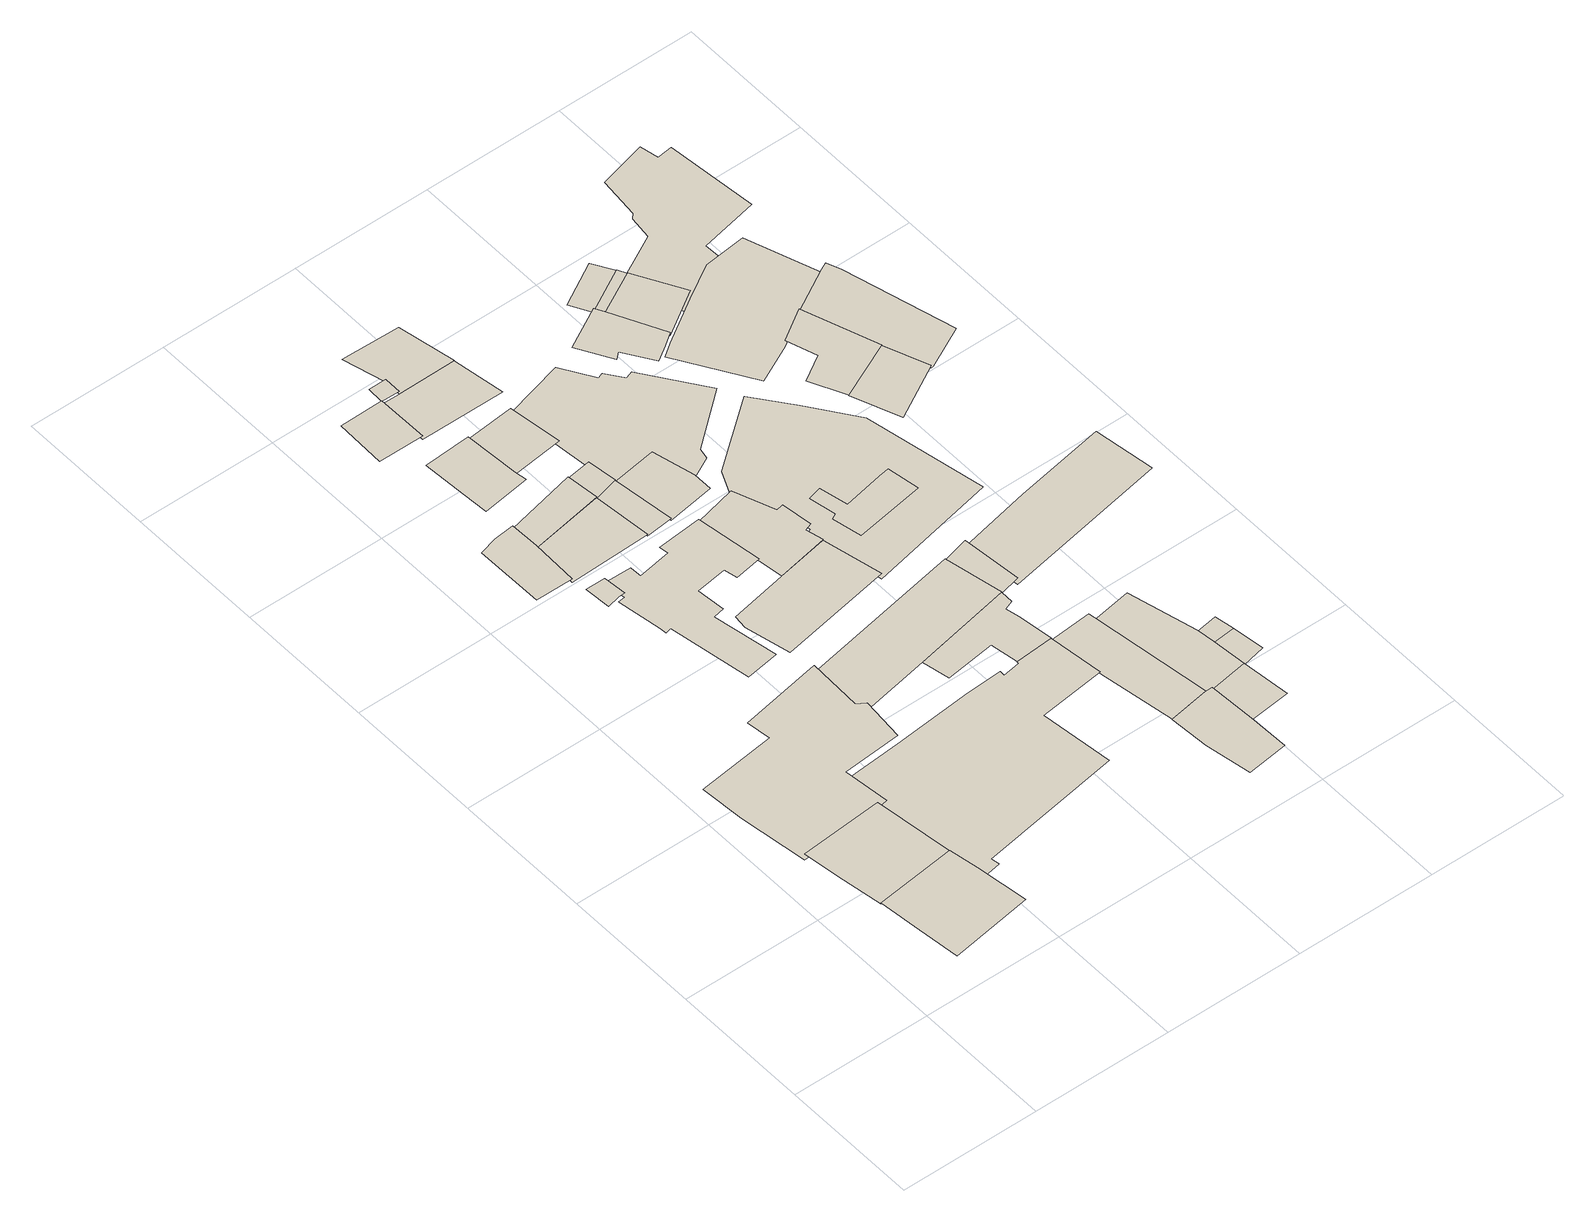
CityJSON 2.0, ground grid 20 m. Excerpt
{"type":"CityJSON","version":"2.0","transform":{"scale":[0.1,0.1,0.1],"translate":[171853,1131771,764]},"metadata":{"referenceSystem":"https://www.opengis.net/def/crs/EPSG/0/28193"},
"CityObjects":{
"building1":{"type":"Building","attributes":{"material":{"value":"dressed stone","sources":[{"name":"Amiran Atlas, sheet 11, map 4.2","type":"Secondary cartographic source"}],"paradata":{"author":"Beatrice Vaienti","date":"29-05-2023","version":0}},"time":{"estimatedStart":{"year":1841},"estimatedEnd":{"year":1938}},"roof":{"type":{"value":"flat","paradata":{"type":"user","author":"Beatrice Vaienti","date":"29-05-2023","version":0}}},"numberOfFloors":{"value":"3","sources":[{"name":"Amiran Atlas, sheet 12, map 4.3","type":"Secondary cartographic source"}],"paradata":{"type":"user","author":"Beatrice Vaienti","date":"29-05-2023","comments":"In the atlas the value is \"1-3\", we have chosen a random value between 1 and 3 assigning a higher probability to 1 and 2 floors, respectively p=[0.35,0.35,0.3] for 1, 2, 3 floors","version":0}},"updatedGeometry":true,"terrainDifference":{"value":"0.9722590781531762"}},"geometry":[{"type":"MultiSurface","lod":"0","boundaries":[[[0,1,2,3,4,5]]]}]},
"building2":{"type":"Building","attributes":{"material":{"value":"dressed stone","sources":[{"name":"Amiran Atlas, sheet 11, map 4.2","type":"Secondary cartographic source"}],"paradata":{"author":"Beatrice Vaienti","date":"29-05-2023","version":0}},"time":{"estimatedStart":{"year":1841},"estimatedEnd":{"year":1938}},"roof":{"type":{"value":"gable","paradata":{"type":"user","author":"Beatrice Vaienti","date":"29-05-2023","comments":"In the Atlas the value is reported is 'gabled (tiles)', however it is not clear whether it refers to a hip or a gable roof. Therefore we assigned a random value between the two.","version":0}}},"numberOfFloors":{"value":"3","sources":[{"name":"Amiran Atlas, sheet 12, map 4.3","type":"Secondary cartographic source"}],"paradata":{"type":"user","author":"Beatrice Vaienti","date":"29-05-2023","comments":"In the atlas the value is \"1-3\", we have chosen a random value between 1 and 3 assigning a higher probability to 1 and 2 floors, respectively p=[0.35,0.35,0.3] for 1, 2, 3 floors","version":0}},"updatedGeometry":true,"terrainDifference":{"value":"0.950963598778937"}},"geometry":[{"type":"MultiSurface","lod":"0","boundaries":[[[6,7,8,9,10]]]}]},
"building3":{"type":"Building","attributes":{"material":{"value":"dressed stone","sources":[{"name":"Amiran Atlas, sheet 11, map 4.2","type":"Secondary cartographic source"}],"paradata":{"author":"Beatrice Vaienti","date":"29-05-2023","version":0}},"time":{"estimatedStart":{"year":1841},"estimatedEnd":{"year":1938}},"roof":{"type":{"value":"flat","paradata":{"type":"user","author":"Beatrice Vaienti","date":"29-05-2023","version":0}}},"numberOfFloors":{"value":"2","sources":[{"name":"Amiran Atlas, sheet 12, map 4.3","type":"Secondary cartographic source"}],"paradata":{"type":"user","author":"Beatrice Vaienti","date":"29-05-2023","comments":"In the atlas the value is \"1-3\", we have chosen a random value between 1 and 3 assigning a higher probability to 1 and 2 floors, respectively p=[0.35,0.35,0.3] for 1, 2, 3 floors","version":0}},"updatedGeometry":true,"terrainDifference":{"value":"1.8608104379256256"}},"geometry":[{"type":"MultiSurface","lod":"0","boundaries":[[[11,12,13,14,15,16,17,18,19,20,21,22]]]}]},
"building4":{"type":"Building","attributes":{"material":{"value":"dressed stone","sources":[{"name":"Amiran Atlas, sheet 11, map 4.2","type":"Secondary cartographic source"}],"paradata":{"author":"Beatrice Vaienti","date":"29-05-2023","version":0}},"time":{"estimatedStart":{"year":1841},"estimatedEnd":{"year":1938}},"roof":{"type":{"value":"gable","paradata":{"type":"user","author":"Beatrice Vaienti","date":"29-05-2023","comments":"In the Atlas the value is reported is 'gabled (tiles)', however it is not clear whether it refers to a hip or a gable roof. Therefore we assigned a random value between the two.","version":0}}},"numberOfFloors":{"value":"2","sources":[{"name":"Amiran Atlas, sheet 12, map 4.3","type":"Secondary cartographic source"}],"paradata":{"type":"user","author":"Beatrice Vaienti","date":"29-05-2023","comments":"In the atlas the value is \"1-3\", we have chosen a random value between 1 and 3 assigning a higher probability to 1 and 2 floors, respectively p=[0.35,0.35,0.3] for 1, 2, 3 floors","version":0}},"updatedGeometry":true,"terrainDifference":{"value":"0.27702966432471293"}},"geometry":[{"type":"MultiSurface","lod":"0","boundaries":[[[23,24,25,26,27,28]]]}]},
"building5":{"type":"Building","attributes":{"material":{"value":"dressed stone","sources":[{"name":"Amiran Atlas, sheet 11, map 4.2","type":"Secondary cartographic source"}],"paradata":{"author":"Beatrice Vaienti","date":"29-05-2023","version":0}},"time":{"estimatedStart":{"year":1841},"estimatedEnd":{"year":1938}},"roof":{"type":{"value":"flat","paradata":{"type":"user","author":"Beatrice Vaienti","date":"29-05-2023","version":0}}},"numberOfFloors":{"value":"3","sources":[{"name":"Amiran Atlas, sheet 12, map 4.3","type":"Secondary cartographic source"}],"paradata":{"type":"user","author":"Beatrice Vaienti","date":"29-05-2023","comments":"In the atlas the value is \"1-3\", we have chosen a random value between 1 and 3 assigning a higher probability to 1 and 2 floors, respectively p=[0.35,0.35,0.3] for 1, 2, 3 floors","version":0}},"updatedGeometry":true,"terrainDifference":{"value":"0.15256635441060645"}},"geometry":[{"type":"MultiSurface","lod":"0","boundaries":[[[29,30,31,32,33]]]}]},
"building6":{"type":"Building","attributes":{"material":{"value":"dressed stone","sources":[{"name":"Amiran Atlas, sheet 11, map 4.2","type":"Secondary cartographic source"}],"paradata":{"author":"Beatrice Vaienti","date":"29-05-2023","version":0}},"time":{"estimatedStart":{"year":1841},"estimatedEnd":{"year":1938}},"roof":{"type":{"value":"hip","paradata":{"type":"user","author":"Beatrice Vaienti","date":"29-05-2023","comments":"In the Atlas the value is reported is 'gabled (tiles)', however it is not clear whether it refers to a hip or a gable roof. Therefore we assigned a random value between the two.","version":0}}},"numberOfFloors":{"value":"2","sources":[{"name":"Amiran Atlas, sheet 12, map 4.3","type":"Secondary cartographic source"}],"paradata":{"type":"user","author":"Beatrice Vaienti","date":"29-05-2023","comments":"In the atlas the value is \"1-3\", we have chosen a random value between 1 and 3 assigning a higher probability to 1 and 2 floors, respectively p=[0.35,0.35,0.3] for 1, 2, 3 floors","version":0}},"updatedGeometry":true,"terrainDifference":{"value":"2.5982532882237575"}},"geometry":[{"type":"MultiSurface","lod":"0","boundaries":[[[34,35,36,37,38,39,40,41,42,43,44,45,46,47,48,49,50]]]}]},
"building7":{"type":"Building","attributes":{"material":{"value":"dressed stone","sources":[{"name":"Amiran Atlas, sheet 11, map 4.2","type":"Secondary cartographic source"}],"paradata":{"author":"Beatrice Vaienti","date":"29-05-2023","version":0}},"time":{"estimatedStart":{"year":1841},"estimatedEnd":{"year":1938}},"roof":{"type":{"value":"flat","paradata":{"type":"user","author":"Beatrice Vaienti","date":"29-05-2023","version":0}}},"numberOfFloors":{"value":"2","sources":[{"name":"Amiran Atlas, sheet 12, map 4.3","type":"Secondary cartographic source"}],"paradata":{"type":"user","author":"Beatrice Vaienti","date":"29-05-2023","comments":"In the atlas the value is \"1-3\", we have chosen a random value between 1 and 3 assigning a higher probability to 1 and 2 floors, respectively p=[0.35,0.35,0.3] for 1, 2, 3 floors","version":0}},"updatedGeometry":true,"terrainDifference":{"value":"0.8349921935987659"}},"geometry":[{"type":"MultiSurface","lod":"0","boundaries":[[[51,52,53,54,55,56,57,58,59,60,61,62,63,64,65,66,67,68,69]]]}]},
"building8":{"type":"Building","attributes":{"material":{"value":"dressed stone","sources":[{"name":"Amiran Atlas, sheet 11, map 4.2","type":"Secondary cartographic source"}],"paradata":{"author":"Beatrice Vaienti","date":"29-05-2023","version":0}},"time":{"estimatedStart":{"year":1841},"estimatedEnd":{"year":1938}},"roof":{"type":{"value":"flat","paradata":{"type":"user","author":"Beatrice Vaienti","date":"29-05-2023","version":0}}},"numberOfFloors":{"value":"2","sources":[{"name":"Amiran Atlas, sheet 12, map 4.3","type":"Secondary cartographic source"}],"paradata":{"type":"user","author":"Beatrice Vaienti","date":"29-05-2023","comments":"In the atlas the value is \"1-3\", we have chosen a random value between 1 and 3 assigning a higher probability to 1 and 2 floors, respectively p=[0.35,0.35,0.3] for 1, 2, 3 floors","version":0}},"updatedGeometry":true,"terrainDifference":{"value":"0.5700624512099894"}},"geometry":[{"type":"MultiSurface","lod":"0","boundaries":[[[70,71,72,73]]]}]},
"building9":{"type":"Building","attributes":{"material":{"value":"dressed stone","sources":[{"name":"Amiran Atlas, sheet 11, map 4.2","type":"Secondary cartographic source"}],"paradata":{"author":"Beatrice Vaienti","date":"29-05-2023","version":0}},"time":{"estimatedStart":{"year":1841},"estimatedEnd":{"year":1938}},"roof":{"type":{"value":"hip","paradata":{"type":"user","author":"Beatrice Vaienti","date":"29-05-2023","comments":"In the Atlas the value is reported is 'gabled (tiles)', however it is not clear whether it refers to a hip or a gable roof. Therefore we assigned a random value between the two.","version":0}}},"numberOfFloors":{"value":"1","sources":[{"name":"Amiran Atlas, sheet 12, map 4.3","type":"Secondary cartographic source"}],"paradata":{"type":"user","author":"Beatrice Vaienti","date":"29-05-2023","comments":"In the atlas the value is \"1-3\", we have chosen a random value between 1 and 3 assigning a higher probability to 1 and 2 floors, respectively p=[0.35,0.35,0.3] for 1, 2, 3 floors","version":0}},"updatedGeometry":true,"terrainDifference":{"value":"0.317281420764979"}},"geometry":[{"type":"MultiSurface","lod":"0","boundaries":[[[74,75,76,77]]]}]},
"building10":{"type":"Building","attributes":{"material":{"value":"dressed stone","sources":[{"name":"Amiran Atlas, sheet 11, map 4.2","type":"Secondary cartographic source"}],"paradata":{"author":"Beatrice Vaienti","date":"29-05-2023","version":0}},"time":{"estimatedStart":{"year":1841},"estimatedEnd":{"year":1938}},"roof":{"type":{"value":"flat","paradata":{"type":"user","author":"Beatrice Vaienti","date":"29-05-2023","version":0}}},"numberOfFloors":{"value":"2","sources":[{"name":"Amiran Atlas, sheet 12, map 4.3","type":"Secondary cartographic source"}],"paradata":{"type":"user","author":"Beatrice Vaienti","date":"29-05-2023","comments":"In the atlas the value is \"1-3\", we have chosen a random value between 1 and 3 assigning a higher probability to 1 and 2 floors, respectively p=[0.35,0.35,0.3] for 1, 2, 3 floors","version":0}},"updatedGeometry":true,"terrainDifference":{"value":"0.5289812646370847"}},"geometry":[{"type":"MultiSurface","lod":"0","boundaries":[[[78,79,80,81]]]}]},
"building11":{"type":"Building","attributes":{"material":{"value":"dressed stone","sources":[{"name":"Amiran Atlas, sheet 11, map 4.2","type":"Secondary cartographic source"}],"paradata":{"author":"Beatrice Vaienti","date":"29-05-2023","version":0}},"time":{"estimatedStart":{"year":1841},"estimatedEnd":{"year":1938}},"roof":{"type":{"value":"hip","paradata":{"type":"user","author":"Beatrice Vaienti","date":"29-05-2023","comments":"In the Atlas the value is reported is 'gabled (tiles)', however it is not clear whether it refers to a hip or a gable roof. Therefore we assigned a random value between the two.","version":0}}},"numberOfFloors":{"value":"2","sources":[{"name":"Amiran Atlas, sheet 12, map 4.3","type":"Secondary cartographic source"}],"paradata":{"type":"user","author":"Beatrice Vaienti","date":"29-05-2023","comments":"In the atlas the value is \"1-3\", we have chosen a random value between 1 and 3 assigning a higher probability to 1 and 2 floors, respectively p=[0.35,0.35,0.3] for 1, 2, 3 floors","version":0}},"updatedGeometry":true,"terrainDifference":{"value":"0.37270686963316985"}},"geometry":[{"type":"MultiSurface","lod":"0","boundaries":[[[82,83,84,85,86,87]]]}]},
"building12":{"type":"Building","attributes":{"material":{"value":"dressed stone","sources":[{"name":"Amiran Atlas, sheet 11, map 4.2","type":"Secondary cartographic source"}],"paradata":{"author":"Beatrice Vaienti","date":"29-05-2023","version":0}},"time":{"estimatedStart":{"year":1841},"estimatedEnd":{"year":1938}},"roof":{"type":{"value":"domed","paradata":{"type":"user","author":"Beatrice Vaienti","date":"29-05-2023","version":0}}},"numberOfFloors":{"value":"3","sources":[{"name":"Amiran Atlas, sheet 12, map 4.3","type":"Secondary cartographic source"}],"paradata":{"type":"user","author":"Beatrice Vaienti","date":"29-05-2023","comments":"In the atlas the value is \"1-3\", we have chosen a random value between 1 and 3 assigning a higher probability to 1 and 2 floors, respectively p=[0.35,0.35,0.3] for 1, 2, 3 floors","version":0}},"updatedGeometry":true,"terrainDifference":{"value":"0.1267564402811695"}},"geometry":[{"type":"MultiSurface","lod":"0","boundaries":[[[88,89,90,91]]]}]},
"building13":{"type":"Building","attributes":{"material":{"value":"dressed stone","sources":[{"name":"Amiran Atlas, sheet 11, map 4.2","type":"Secondary cartographic source"}],"paradata":{"author":"Beatrice Vaienti","date":"29-05-2023","version":0}},"time":{"estimatedStart":{"year":1841},"estimatedEnd":{"year":1938}},"roof":{"type":{"value":"flat","paradata":{"type":"user","author":"Beatrice Vaienti","date":"29-05-2023","version":0}}},"numberOfFloors":{"value":"3","sources":[{"name":"Amiran Atlas, sheet 12, map 4.3","type":"Secondary cartographic source"}],"paradata":{"type":"user","author":"Beatrice Vaienti","date":"29-05-2023","comments":"In the atlas the value is \"1-3\", we have chosen a random value between 1 and 3 assigning a higher probability to 1 and 2 floors, respectively p=[0.35,0.35,0.3] for 1, 2, 3 floors","version":0}},"updatedGeometry":true,"terrainDifference":{"value":"0.2306791569085326"}},"geometry":[{"type":"MultiSurface","lod":"0","boundaries":[[[92,93,94,95]]]}]},
"building14":{"type":"Building","attributes":{"material":{"value":"dressed stone","sources":[{"name":"Amiran Atlas, sheet 11, map 4.2","type":"Secondary cartographic source"}],"paradata":{"author":"Beatrice Vaienti","date":"29-05-2023","version":0}},"time":{"estimatedStart":{"year":1841},"estimatedEnd":{"year":1938}},"roof":{"type":{"value":"domed","paradata":{"type":"user","author":"Beatrice Vaienti","date":"29-05-2023","version":0}}},"numberOfFloors":{"value":"1","sources":[{"name":"Amiran Atlas, sheet 12, map 4.3","type":"Secondary cartographic source"}],"paradata":{"type":"user","author":"Beatrice Vaienti","date":"29-05-2023","comments":"In the atlas the value is \"1-3\", we have chosen a random value between 1 and 3 assigning a higher probability to 1 and 2 floors, respectively p=[0.35,0.35,0.3] for 1, 2, 3 floors","version":0}},"updatedGeometry":true,"terrainDifference":{"value":"0.9278595529040322"}},"geometry":[{"type":"MultiSurface","lod":"0","boundaries":[[[96,97,98,99,100,101]]]}]},
"building15":{"type":"Building","attributes":{"material":{"value":"dressed stone","sources":[{"name":"Amiran Atlas, sheet 11, map 4.2","type":"Secondary cartographic source"}],"paradata":{"author":"Beatrice Vaienti","date":"29-05-2023","version":0}},"time":{"estimatedStart":{"year":1841},"estimatedEnd":{"year":1938}},"roof":{"type":{"value":"flat","paradata":{"type":"user","author":"Beatrice Vaienti","date":"29-05-2023","version":0}}},"numberOfFloors":{"value":"2","sources":[{"name":"Amiran Atlas, sheet 12, map 4.3","type":"Secondary cartographic source"}],"paradata":{"type":"user","author":"Beatrice Vaienti","date":"29-05-2023","comments":"In the atlas the value is \"1-3\", we have chosen a random value between 1 and 3 assigning a higher probability to 1 and 2 floors, respectively p=[0.35,0.35,0.3] for 1, 2, 3 floors","version":0}},"updatedGeometry":true,"terrainDifference":{"value":"0.19945355191256386"}},"geometry":[{"type":"MultiSurface","lod":"0","boundaries":[[[102,103,104,105]]]}]},
"building16":{"type":"Building","attributes":{"material":{"value":"dressed stone","sources":[{"name":"Amiran Atlas, sheet 11, map 4.2","type":"Secondary cartographic source"}],"paradata":{"author":"Beatrice Vaienti","date":"29-05-2023","version":0}},"time":{"estimatedStart":{"year":1841},"estimatedEnd":{"year":1938}},"roof":{"type":{"value":"hip","paradata":{"type":"user","author":"Beatrice Vaienti","date":"29-05-2023","comments":"In the Atlas the value is reported is 'gabled (tiles)', however it is not clear whether it refers to a hip or a gable roof. Therefore we assigned a random value between the two.","version":0}}},"numberOfFloors":{"value":"3","sources":[{"name":"Amiran Atlas, sheet 12, map 4.3","type":"Secondary cartographic source"}],"paradata":{"type":"user","author":"Beatrice Vaienti","date":"29-05-2023","comments":"In the atlas the value is \"1-3\", we have chosen a random value between 1 and 3 assigning a higher probability to 1 and 2 floors, respectively p=[0.35,0.35,0.3] for 1, 2, 3 floors","version":0}},"updatedGeometry":true,"terrainDifference":{"value":"0.39007611241214907"}},"geometry":[{"type":"MultiSurface","lod":"0","boundaries":[[[106,107,108,109]]]}]},
"building17":{"type":"Building","attributes":{"material":{"value":"dressed stone","sources":[{"name":"Amiran Atlas, sheet 11, map 4.2","type":"Secondary cartographic source"}],"paradata":{"author":"Beatrice Vaienti","date":"29-05-2023","version":0}},"time":{"estimatedStart":{"year":1841},"estimatedEnd":{"year":1938}},"roof":{"type":{"value":"gable","paradata":{"type":"user","author":"Beatrice Vaienti","date":"29-05-2023","comments":"In the Atlas the value is reported is 'gabled (tiles)', however it is not clear whether it refers to a hip or a gable roof. Therefore we assigned a random value between the two.","version":0}}},"numberOfFloors":{"value":"3","sources":[{"name":"Amiran Atlas, sheet 12, map 4.3","type":"Secondary cartographic source"}],"paradata":{"type":"user","author":"Beatrice Vaienti","date":"29-05-2023","comments":"In the atlas the value is \"1-3\", we have chosen a random value between 1 and 3 assigning a higher probability to 1 and 2 floors, respectively p=[0.35,0.35,0.3] for 1, 2, 3 floors","version":0}},"updatedGeometry":true,"terrainDifference":{"value":"1.411176085814368"}},"geometry":[{"type":"MultiSurface","lod":"0","boundaries":[[[110,111,112,113,114,115]]]}]},
"building18":{"type":"Building","attributes":{"material":{"value":"dressed stone","sources":[{"name":"Amiran Atlas, sheet 11, map 4.2","type":"Secondary cartographic source"}],"paradata":{"author":"Beatrice Vaienti","date":"29-05-2023","version":0}},"time":{"estimatedStart":{"year":1841},"estimatedEnd":{"year":1938}},"roof":{"type":{"value":"hip","paradata":{"type":"user","author":"Beatrice Vaienti","date":"29-05-2023","comments":"In the Atlas the value is reported is 'gabled (tiles)', however it is not clear whether it refers to a hip or a gable roof. Therefore we assigned a random value between the two.","version":0}}},"numberOfFloors":{"value":"1","sources":[{"name":"Amiran Atlas, sheet 12, map 4.3","type":"Secondary cartographic source"}],"paradata":{"type":"user","author":"Beatrice Vaienti","date":"29-05-2023","comments":"In the atlas the value is \"1-3\", we have chosen a random value between 1 and 3 assigning a higher probability to 1 and 2 floors, respectively p=[0.35,0.35,0.3] for 1, 2, 3 floors","version":0}},"updatedGeometry":true,"terrainDifference":{"value":"0.5952868852460524"}},"geometry":[{"type":"MultiSurface","lod":"0","boundaries":[[[116,117,118,119,120]]]}]},
"building19":{"type":"Building","attributes":{"material":{"value":"dressed stone","sources":[{"name":"Amiran Atlas, sheet 11, map 4.2","type":"Secondary cartographic source"}],"paradata":{"author":"Beatrice Vaienti","date":"29-05-2023","version":0}},"time":{"estimatedStart":{"year":1841},"estimatedEnd":{"year":1938}},"roof":{"type":{"value":"hip","paradata":{"type":"user","author":"Beatrice Vaienti","date":"29-05-2023","comments":"In the Atlas the value is reported is 'gabled (tiles)', however it is not clear whether it refers to a hip or a gable roof. Therefore we assigned a random value between the two.","version":0}}},"numberOfFloors":{"value":"3","sources":[{"name":"Amiran Atlas, sheet 12, map 4.3","type":"Secondary cartographic source"}],"paradata":{"type":"user","author":"Beatrice Vaienti","date":"29-05-2023","comments":"In the atlas the value is \"1-3\", we have chosen a random value between 1 and 3 assigning a higher probability to 1 and 2 floors, respectively p=[0.35,0.35,0.3] for 1, 2, 3 floors","version":0}},"updatedGeometry":true,"terrainDifference":{"value":"0.4864363778298721"}},"geometry":[{"type":"MultiSurface","lod":"0","boundaries":[[[121,122,123,124,125]]]}]},
"building20":{"type":"Building","attributes":{"material":{"value":"dressed stone","sources":[{"name":"Amiran Atlas, sheet 11, map 4.2","type":"Secondary cartographic source"}],"paradata":{"author":"Beatrice Vaienti","date":"29-05-2023","version":0}},"time":{"estimatedStart":{"year":1841},"estimatedEnd":{"year":1938}},"roof":{"type":{"value":"flat","paradata":{"type":"user","author":"Beatrice Vaienti","date":"29-05-2023","version":0}}},"numberOfFloors":{"value":"2","sources":[{"name":"Amiran Atlas, sheet 12, map 4.3","type":"Secondary cartographic source"}],"paradata":{"type":"user","author":"Beatrice Vaienti","date":"29-05-2023","comments":"In the atlas the value is \"1-3\", we have chosen a random value between 1 and 3 assigning a higher probability to 1 and 2 floors, respectively p=[0.35,0.35,0.3] for 1, 2, 3 floors","version":0}},"updatedGeometry":true,"terrainDifference":{"value":"0.3866608118658187"}},"geometry":[{"type":"MultiSurface","lod":"0","boundaries":[[[126,127,128,129,130]]]}]},
"building21":{"type":"Building","attributes":{"material":{"value":"dressed stone","sources":[{"name":"Amiran Atlas, sheet 11, map 4.2","type":"Secondary cartographic source"}],"paradata":{"author":"Beatrice Vaienti","date":"29-05-2023","version":0}},"time":{"estimatedStart":{"year":1841},"estimatedEnd":{"year":1938}},"roof":{"type":{"value":"flat","paradata":{"type":"user","author":"Beatrice Vaienti","date":"29-05-2023","version":0}}},"numberOfFloors":{"value":"3","sources":[{"name":"Amiran Atlas, sheet 12, map 4.3","type":"Secondary cartographic source"}],"paradata":{"type":"user","author":"Beatrice Vaienti","date":"29-05-2023","comments":"In the atlas the value is \"1-3\", we have chosen a random value between 1 and 3 assigning a higher probability to 1 and 2 floors, respectively p=[0.35,0.35,0.3] for 1, 2, 3 floors","version":0}},"updatedGeometry":true,"terrainDifference":{"value":"0.7700359131457517"}},"geometry":[{"type":"MultiSurface","lod":"0","boundaries":[[[131,132,133,134,135,136,137,138,139]]]}]},
"building22":{"type":"Building","attributes":{"material":{"value":"dressed stone","sources":[{"name":"Amiran Atlas, sheet 11, map 4.2","type":"Secondary cartographic source"}],"paradata":{"author":"Beatrice Vaienti","date":"29-05-2023","version":0}},"time":{"estimatedStart":{"year":1841},"estimatedEnd":{"year":1938}},"roof":{"type":{"value":"domed","paradata":{"type":"user","author":"Beatrice Vaienti","date":"29-05-2023","version":0}}},"numberOfFloors":{"value":"1","sources":[{"name":"Amiran Atlas, sheet 12, map 4.3","type":"Secondary cartographic source"}],"paradata":{"type":"user","author":"Beatrice Vaienti","date":"29-05-2023","comments":"In the atlas the value is \"1-3\", we have chosen a random value between 1 and 3 assigning a higher probability to 1 and 2 floors, respectively p=[0.35,0.35,0.3] for 1, 2, 3 floors","version":0}},"updatedGeometry":true,"terrainDifference":{"value":"0.4820452771271812"}},"geometry":[{"type":"MultiSurface","lod":"0","boundaries":[[[140,141,142,143,144,145,146,147,148]]]}]},
"building23":{"type":"Building","attributes":{"material":{"value":"dressed stone","sources":[{"name":"Amiran Atlas, sheet 11, map 4.2","type":"Secondary cartographic source"}],"paradata":{"author":"Beatrice Vaienti","date":"29-05-2023","version":0}},"time":{"estimatedStart":{"year":1841},"estimatedEnd":{"year":1938}},"roof":{"type":{"value":"hip","paradata":{"type":"user","author":"Beatrice Vaienti","date":"29-05-2023","comments":"In the Atlas the value is reported is 'gabled (tiles)', however it is not clear whether it refers to a hip or a gable roof. Therefore we assigned a random value between the two.","version":0}}},"numberOfFloors":{"value":"2","sources":[{"name":"Amiran Atlas, sheet 12, map 4.3","type":"Secondary cartographic source"}],"paradata":{"type":"user","author":"Beatrice Vaienti","date":"29-05-2023","comments":"In the atlas the value is \"1-3\", we have chosen a random value between 1 and 3 assigning a higher probability to 1 and 2 floors, respectively p=[0.35,0.35,0.3] for 1, 2, 3 floors","version":0}},"updatedGeometry":true,"terrainDifference":{"value":"0.6280310161939123"}},"geometry":[{"type":"MultiSurface","lod":"0","boundaries":[[[149,150,151,152,153,154,155]]]}]},
"building24":{"type":"Building","attributes":{"material":{"value":"dressed stone","sources":[{"name":"Amiran Atlas, sheet 11, map 4.2","type":"Secondary cartographic source"}],"paradata":{"author":"Beatrice Vaienti","date":"29-05-2023","version":0}},"time":{"estimatedStart":{"year":1841},"estimatedEnd":{"year":1938}},"roof":{"type":{"value":"flat","paradata":{"type":"user","author":"Beatrice Vaienti","date":"29-05-2023","version":0}}},"numberOfFloors":{"value":"2","sources":[{"name":"Amiran Atlas, sheet 12, map 4.3","type":"Secondary cartographic source"}],"paradata":{"type":"user","author":"Beatrice Vaienti","date":"29-05-2023","comments":"In the atlas the value is \"1-3\", we have chosen a random value between 1 and 3 assigning a higher probability to 1 and 2 floors, respectively p=[0.35,0.35,0.3] for 1, 2, 3 floors","version":0}},"updatedGeometry":true,"terrainDifference":{"value":"0.4280407977313735"}},"geometry":[{"type":"MultiSurface","lod":"0","boundaries":[[[156,157,158,159,160,161]]]}]},
"building25":{"type":"Building","attributes":{"material":{"value":"dressed stone","sources":[{"name":"Amiran Atlas, sheet 11, map 4.2","type":"Secondary cartographic source"}],"paradata":{"author":"Beatrice Vaienti","date":"29-05-2023","version":0}},"time":{"estimatedStart":{"year":1841},"estimatedEnd":{"year":1938}},"roof":{"type":{"value":"hip","paradata":{"type":"user","author":"Beatrice Vaienti","date":"29-05-2023","comments":"In the Atlas the value is reported is 'gabled (tiles)', however it is not clear whether it refers to a hip or a gable roof. Therefore we assigned a random value between the two.","version":0}}},"numberOfFloors":{"value":"3","sources":[{"name":"Amiran Atlas, sheet 12, map 4.3","type":"Secondary cartographic source"}],"paradata":{"type":"user","author":"Beatrice Vaienti","date":"29-05-2023","comments":"In the atlas the value is \"1-3\", we have chosen a random value between 1 and 3 assigning a higher probability to 1 and 2 floors, respectively p=[0.35,0.35,0.3] for 1, 2, 3 floors","version":0}},"updatedGeometry":true,"terrainDifference":{"value":"1.0307377049180213"}},"geometry":[{"type":"MultiSurface","lod":"0","boundaries":[[[162,163,164,165,166,167,168,169,170,171,172,173,174,175]]]}]},
"building26":{"type":"Building","attributes":{"material":{"value":"dressed stone","sources":[{"name":"Amiran Atlas, sheet 11, map 4.2","type":"Secondary cartographic source"}],"paradata":{"author":"Beatrice Vaienti","date":"29-05-2023","version":0}},"time":{"estimatedStart":{"year":1841},"estimatedEnd":{"year":1938}},"roof":{"type":{"value":"hip","paradata":{"type":"user","author":"Beatrice Vaienti","date":"29-05-2023","comments":"In the Atlas the value is reported is 'gabled (tiles)', however it is not clear whether it refers to a hip or a gable roof. Therefore we assigned a random value between the two.","version":0}}},"numberOfFloors":{"value":"2","sources":[{"name":"Amiran Atlas, sheet 12, map 4.3","type":"Secondary cartographic source"}],"paradata":{"type":"user","author":"Beatrice Vaienti","date":"29-05-2023","comments":"In the atlas the value is \"1-3\", we have chosen a random value between 1 and 3 assigning a higher probability to 1 and 2 floors, respectively p=[0.35,0.35,0.3] for 1, 2, 3 floors","version":0}},"updatedGeometry":true,"terrainDifference":{"value":"0.3274708170746453"}},"geometry":[{"type":"MultiSurface","lod":"0","boundaries":[[[176,177,178,179]]]}]},
"building27":{"type":"Building","attributes":{"material":{"value":"dressed stone","sources":[{"name":"Amiran Atlas, sheet 11, map 4.2","type":"Secondary cartographic source"}],"paradata":{"author":"Beatrice Vaienti","date":"29-05-2023","version":0}},"time":{"estimatedStart":{"year":1841},"estimatedEnd":{"year":1938}},"roof":{"type":{"value":"gable","paradata":{"type":"user","author":"Beatrice Vaienti","date":"29-05-2023","comments":"In the Atlas the value is reported is 'gabled (tiles)', however it is not clear whether it refers to a hip or a gable roof. Therefore we assigned a random value between the two.","version":0}}},"numberOfFloors":{"value":"1","sources":[{"name":"Amiran Atlas, sheet 12, map 4.3","type":"Secondary cartographic source"}],"paradata":{"type":"user","author":"Beatrice Vaienti","date":"29-05-2023","comments":"In the atlas the value is \"1-3\", we have chosen a random value between 1 and 3 assigning a higher probability to 1 and 2 floors, respectively p=[0.35,0.35,0.3] for 1, 2, 3 floors","version":0}},"updatedGeometry":true,"terrainDifference":{"value":"0.5023463200790574"}},"geometry":[{"type":"MultiSurface","lod":"0","boundaries":[[[180,181,182,183]]]}]},
"building28":{"type":"Building","attributes":{"material":{"value":"dressed stone","sources":[{"name":"Amiran Atlas, sheet 11, map 4.2","type":"Secondary cartographic source"}],"paradata":{"author":"Beatrice Vaienti","date":"29-05-2023","version":0}},"time":{"estimatedStart":{"year":1841},"estimatedEnd":{"year":1938}},"roof":{"type":{"value":"domed","paradata":{"type":"user","author":"Beatrice Vaienti","date":"29-05-2023","version":0}}},"numberOfFloors":{"value":"2","sources":[{"name":"Amiran Atlas, sheet 12, map 4.3","type":"Secondary cartographic source"}],"paradata":{"type":"user","author":"Beatrice Vaienti","date":"29-05-2023","comments":"In the atlas the value is \"1-3\", we have chosen a random value between 1 and 3 assigning a higher probability to 1 and 2 floors, respectively p=[0.35,0.35,0.3] for 1, 2, 3 floors","version":0}},"updatedGeometry":true,"terrainDifference":{"value":"0.5282006245122757"}},"geometry":[{"type":"MultiSurface","lod":"0","boundaries":[[[184,185,186,187,188,189,190,191,192]]]}]},
"building29":{"type":"Building","attributes":{"material":{"value":"dressed stone","sources":[{"name":"Amiran Atlas, sheet 11, map 4.2","type":"Secondary cartographic source"}],"paradata":{"author":"Beatrice Vaienti","date":"29-05-2023","version":0}},"time":{"estimatedStart":{"year":1841},"estimatedEnd":{"year":1938}},"roof":{"type":{"value":"flat","paradata":{"type":"user","author":"Beatrice Vaienti","date":"29-05-2023","version":0}}},"numberOfFloors":{"value":"3","sources":[{"name":"Amiran Atlas, sheet 12, map 4.3","type":"Secondary cartographic source"}],"paradata":{"type":"user","author":"Beatrice Vaienti","date":"29-05-2023","comments":"In the atlas the value is \"1-3\", we have chosen a random value between 1 and 3 assigning a higher probability to 1 and 2 floors, respectively p=[0.35,0.35,0.3] for 1, 2, 3 floors","version":0}},"updatedGeometry":true,"terrainDifference":{"value":"0.5687333853745368"}},"geometry":[{"type":"MultiSurface","lod":"0","boundaries":[[[193,194,181,180,195,196,197]]]}]},
"building30":{"type":"Building","attributes":{"material":{"value":"dressed stone","sources":[{"name":"Amiran Atlas, sheet 11, map 4.2","type":"Secondary cartographic source"}],"paradata":{"author":"Beatrice Vaienti","date":"29-05-2023","version":0}},"time":{"estimatedStart":{"year":1841},"estimatedEnd":{"year":1938}},"roof":{"type":{"value":"domed","paradata":{"type":"user","author":"Beatrice Vaienti","date":"29-05-2023","version":0}}},"numberOfFloors":{"value":"3","sources":[{"name":"Amiran Atlas, sheet 12, map 4.3","type":"Secondary cartographic source"}],"paradata":{"type":"user","author":"Beatrice Vaienti","date":"29-05-2023","comments":"In the atlas the value is \"1-3\", we have chosen a random value between 1 and 3 assigning a higher probability to 1 and 2 floors, respectively p=[0.35,0.35,0.3] for 1, 2, 3 floors","version":0}},"updatedGeometry":true,"terrainDifference":{"value":"1.1959224580067676"}},"geometry":[{"type":"MultiSurface","lod":"0","boundaries":[[[198,199,200,201,202,203,204,205,206,207,208,209]]]}]},
"building31":{"type":"Building","attributes":{"material":{"value":"dressed stone","sources":[{"name":"Amiran Atlas, sheet 11, map 4.2","type":"Secondary cartographic source"}],"paradata":{"author":"Beatrice Vaienti","date":"29-05-2023","version":0}},"time":{"estimatedStart":{"year":1841},"estimatedEnd":{"year":1938}},"roof":{"type":{"value":"flat","paradata":{"type":"user","author":"Beatrice Vaienti","date":"29-05-2023","version":0}}},"numberOfFloors":{"value":"3","sources":[{"name":"Amiran Atlas, sheet 12, map 4.3","type":"Secondary cartographic source"}],"paradata":{"type":"user","author":"Beatrice Vaienti","date":"29-05-2023","comments":"In the atlas the value is \"1-3\", we have chosen a random value between 1 and 3 assigning a higher probability to 1 and 2 floors, respectively p=[0.35,0.35,0.3] for 1, 2, 3 floors","version":0}},"updatedGeometry":true,"terrainDifference":{"value":"0.5081967213114258"}},"geometry":[{"type":"MultiSurface","lod":"0","boundaries":[[[210,211,212,213,214,215,216,217]]]}]},
"building32":{"type":"Building","attributes":{"material":{"value":"dressed stone","sources":[{"name":"Amiran Atlas, sheet 11, map 4.2","type":"Secondary cartographic source"}],"paradata":{"author":"Beatrice Vaienti","date":"29-05-2023","version":0}},"time":{"estimatedStart":{"year":1841},"estimatedEnd":{"year":1938}},"roof":{"type":{"value":"flat","paradata":{"type":"user","author":"Beatrice Vaienti","date":"29-05-2023","version":0}}},"numberOfFloors":{"value":"3","sources":[{"name":"Amiran Atlas, sheet 12, map 4.3","type":"Secondary cartographic source"}],"paradata":{"type":"user","author":"Beatrice Vaienti","date":"29-05-2023","comments":"In the atlas the value is \"1-3\", we have chosen a random value between 1 and 3 assigning a higher probability to 1 and 2 floors, respectively p=[0.35,0.35,0.3] for 1, 2, 3 floors","version":0}},"updatedGeometry":true,"terrainDifference":{"value":"0.2513988311556168"}},"geometry":[{"type":"MultiSurface","lod":"0","boundaries":[[[218,219,220,221]]]}]},
"building33":{"type":"Building","attributes":{"material":{"value":"dressed stone","sources":[{"name":"Amiran Atlas, sheet 11, map 4.2","type":"Secondary cartographic source"}],"paradata":{"author":"Beatrice Vaienti","date":"29-05-2023","version":0}},"time":{"estimatedStart":{"year":1841},"estimatedEnd":{"year":1938}},"roof":{"type":{"value":"flat","paradata":{"type":"user","author":"Beatrice Vaienti","date":"29-05-2023","version":0}}},"numberOfFloors":{"value":"1","sources":[{"name":"Amiran Atlas, sheet 12, map 4.3","type":"Secondary cartographic source"}],"paradata":{"type":"user","author":"Beatrice Vaienti","date":"29-05-2023","comments":"In the atlas the value is \"1-3\", we have chosen a random value between 1 and 3 assigning a higher probability to 1 and 2 floors, respectively p=[0.35,0.35,0.3] for 1, 2, 3 floors","version":0}},"updatedGeometry":true,"terrainDifference":{"value":"0.20684308182040695"}},"geometry":[{"type":"MultiSurface","lod":"0","boundaries":[[[222,219,218,223]]]}]},
"building34":{"type":"Building","attributes":{"material":{"value":"dressed stone","sources":[{"name":"Amiran Atlas, sheet 11, map 4.2","type":"Secondary cartographic source"}],"paradata":{"author":"Beatrice Vaienti","date":"29-05-2023","version":0}},"time":{"estimatedStart":{"year":1841},"estimatedEnd":{"year":1938}},"roof":{"type":{"value":"flat","paradata":{"type":"user","author":"Beatrice Vaienti","date":"29-05-2023","version":0}}},"numberOfFloors":{"value":"3","paradata":{"type":"predicted","date":"05-06-2023","comments":"Random Forest Classifier","version":0}},"updatedGeometry":true,"terrainDifference":{"value":"0.9414754850821337"}},"geometry":[{"type":"MultiSurface","lod":"0","boundaries":[[[224,225,226,227]]]}]},
"building35":{"type":"Building","attributes":{"material":{"paradata":{"version":0}},"time":{"estimatedStart":{"year":1841},"estimatedEnd":{"year":1938}},"roof":{"type":{"value":"flat","paradata":{"type":"user","author":"Beatrice Vaienti","date":"29-05-2023","version":0}}},"numberOfFloors":{"value":"1","sources":[{"name":"Amiran Atlas, sheet 12, map 4.3","type":"Secondary cartographic source"}],"paradata":{"type":"user","author":"Beatrice Vaienti","date":"29-05-2023","comments":"In the atlas the value is \"1-3\", we have chosen a random value between 1 and 3 assigning a higher probability to 1 and 2 floors, respectively p=[0.35,0.35,0.3] for 1, 2, 3 floors","version":0}},"updatedGeometry":true,"terrainDifference":{"value":"0.7694513366834727"}},"geometry":[{"type":"MultiSurface","lod":"0","boundaries":[[[228,229,230,231]]]}]},
"building36":{"type":"Building","attributes":{"material":{"value":"dressed stone","sources":[{"name":"Amiran Atlas, sheet 11, map 4.2","type":"Secondary cartographic source"}],"paradata":{"author":"Beatrice Vaienti","date":"29-05-2023","version":0}},"time":{"estimatedStart":{"year":1841},"estimatedEnd":{"year":1938}},"roof":{"type":{"value":"flat","paradata":{"type":"user","author":"Beatrice Vaienti","date":"29-05-2023","version":0}}},"numberOfFloors":{"value":"1","sources":[{"name":"Amiran Atlas, sheet 12, map 4.3","type":"Secondary cartographic source"}],"paradata":{"type":"user","author":"Beatrice Vaienti","date":"29-05-2023","comments":"In the atlas the value is \"1-3\", we have chosen a random value between 1 and 3 assigning a higher probability to 1 and 2 floors, respectively p=[0.35,0.35,0.3] for 1, 2, 3 floors","version":0}},"updatedGeometry":true,"terrainDifference":{"value":"0.6692956435926026"}},"geometry":[{"type":"MultiSurface","lod":"0","boundaries":[[[232,233,234,235]]]}]},
"building37":{"type":"Building","attributes":{"material":{"value":"dressed stone","sources":[{"name":"Amiran Atlas, sheet 11, map 4.2","type":"Secondary cartographic source"}],"paradata":{"author":"Beatrice Vaienti","date":"29-05-2023","version":0}},"time":{"estimatedStart":{"year":1841},"estimatedEnd":{"year":1938}},"roof":{"type":{"value":"flat","paradata":{"type":"user","author":"Beatrice Vaienti","date":"29-05-2023","version":0}}},"numberOfFloors":{"value":"2","sources":[{"name":"Amiran Atlas, sheet 12, map 4.3","type":"Secondary cartographic source"}],"paradata":{"type":"user","author":"Beatrice Vaienti","date":"29-05-2023","comments":"In the atlas the value is \"1-3\", we have chosen a random value between 1 and 3 assigning a higher probability to 1 and 2 floors, respectively p=[0.35,0.35,0.3] for 1, 2, 3 floors","version":0}},"updatedGeometry":true,"terrainDifference":{"value":"1.2765052282842808"}},"geometry":[{"type":"MultiSurface","lod":"0","boundaries":[[[236,237,238,239,240]]]}]},
"building38":{"type":"Building","attributes":{"material":{"value":"dressed stone","sources":[{"name":"Amiran Atlas, sheet 11, map 4.2","type":"Secondary cartographic source"}],"paradata":{"author":"Beatrice Vaienti","date":"29-05-2023","version":0}},"time":{"estimatedStart":{"year":1841},"estimatedEnd":{"year":1938}},"roof":{"type":{"value":"flat","paradata":{"type":"user","author":"Beatrice Vaienti","date":"29-05-2023","version":0}}},"numberOfFloors":{"value":"1","sources":[{"name":"Amiran Atlas, sheet 12, map 4.3","type":"Secondary cartographic source"}],"paradata":{"type":"user","author":"Beatrice Vaienti","date":"29-05-2023","comments":"In the atlas the value is \"1-3\", we have chosen a random value between 1 and 3 assigning a higher probability to 1 and 2 floors, respectively p=[0.35,0.35,0.3] for 1, 2, 3 floors","version":0}},"updatedGeometry":true,"terrainDifference":{"value":"0.5130757220920641"}},"geometry":[{"type":"MultiSurface","lod":"0","boundaries":[[[241,242,243,244]]]}]},
"building39":{"type":"Building","attributes":{"material":{"value":"dressed stone","sources":[{"name":"Amiran Atlas, sheet 11, map 4.2","type":"Secondary cartographic source"}],"paradata":{"author":"Beatrice Vaienti","date":"29-05-2023","version":0}},"time":{"estimatedStart":{"year":1841},"estimatedEnd":{"year":1938}},"roof":{"type":{"value":"flat","paradata":{"type":"user","author":"Beatrice Vaienti","date":"29-05-2023","version":0}}},"numberOfFloors":{"value":"1","sources":[{"name":"Amiran Atlas, sheet 12, map 4.3","type":"Secondary cartographic source"}],"paradata":{"type":"user","author":"Beatrice Vaienti","date":"29-05-2023","comments":"In the atlas the value is \"1-3\", we have chosen a random value between 1 and 3 assigning a higher probability to 1 and 2 floors, respectively p=[0.35,0.35,0.3] for 1, 2, 3 floors","version":0}},"updatedGeometry":true,"terrainDifference":{"value":"1.9408797186620068"}},"geometry":[{"type":"MultiSurface","lod":"0","boundaries":[[[245,246,247,248,249,250,251,252,253]]]}]},
"building40":{"type":"Building","attributes":{"material":{"value":"dressed stone","sources":[{"name":"Amiran Atlas, sheet 11, map 4.2","type":"Secondary cartographic source"}],"paradata":{"author":"Beatrice Vaienti","date":"29-05-2023","version":0}},"time":{"estimatedStart":{"year":1841},"estimatedEnd":{"year":1938}},"roof":{"type":{"value":"flat","paradata":{"type":"user","author":"Beatrice Vaienti","date":"29-05-2023","version":0}}},"numberOfFloors":{"value":"3","sources":[{"name":"Amiran Atlas, sheet 12, map 4.3","type":"Secondary cartographic source"}],"paradata":{"type":"user","author":"Beatrice Vaienti","date":"29-05-2023","comments":"In the atlas the value is \"1-3\", we have chosen a random value between 1 and 3 assigning a higher probability to 1 and 2 floors, respectively p=[0.35,0.35,0.3] for 1, 2, 3 floors","version":0}},"updatedGeometry":true,"terrainDifference":{"value":"0.5125878220141167"}},"geometry":[{"type":"MultiSurface","lod":"0","boundaries":[[[254,255,256,257,258,259]]]}]},
"building41":{"type":"Building","attributes":{"material":{"value":"dressed stone","sources":[{"name":"Amiran Atlas, sheet 11, map 4.2","type":"Secondary cartographic source"}],"paradata":{"author":"Beatrice Vaienti","date":"29-05-2023","version":0}},"time":{"estimatedStart":{"year":1841},"estimatedEnd":{"year":1938}},"roof":{"type":{"value":"flat","paradata":{"type":"user","author":"Beatrice Vaienti","date":"29-05-2023","version":0}}},"numberOfFloors":{"value":"2","sources":[{"name":"Amiran Atlas, sheet 12, map 4.3","type":"Secondary cartographic source"}],"paradata":{"type":"user","author":"Beatrice Vaienti","date":"29-05-2023","comments":"In the atlas the value is \"1-3\", we have chosen a random value between 1 and 3 assigning a higher probability to 1 and 2 floors, respectively p=[0.35,0.35,0.3] for 1, 2, 3 floors","version":0}},"updatedGeometry":true,"terrainDifference":{"value":"0.645942653903272"}},"geometry":[{"type":"MultiSurface","lod":"0","boundaries":[[[260,261,262,263,264,265,266,267]]]}]},
"building42":{"type":"Building","attributes":{"material":{"value":"dressed stone","sources":[{"name":"Amiran Atlas, sheet 11, map 4.2","type":"Secondary cartographic source"}],"paradata":{"author":"Beatrice Vaienti","date":"29-05-2023","version":0}},"time":{"estimatedStart":{"year":1841},"estimatedEnd":{"year":1938}},"roof":{"type":{"value":"flat","paradata":{"type":"user","author":"Beatrice Vaienti","date":"29-05-2023","version":0}}},"numberOfFloors":{"value":"2","sources":[{"name":"Amiran Atlas, sheet 12, map 4.3","type":"Secondary cartographic source"}],"paradata":{"type":"user","author":"Beatrice Vaienti","date":"29-05-2023","comments":"In the atlas the value is \"1-3\", we have chosen a random value between 1 and 3 assigning a higher probability to 1 and 2 floors, respectively p=[0.35,0.35,0.3] for 1, 2, 3 floors","version":0}},"updatedGeometry":true,"terrainDifference":{"value":"3.922176121868659"}},"geometry":[{"type":"MultiSurface","lod":"0","boundaries":[[[268,269,270,271,272,273,274,275,276,277,278,279,280,281]]]}]}
},
"vertices":[
[171,25,68],[160,101,68],[153,143,68],[37,128,68],[44,66,68],[51,6,68],
[19,247,67],[26,194,67],[37,128,67],[153,143,67],[138,257,67],
[138,257,57],[154,260,57],[147,326,57],[231,333,57],[237,396,57],[225,403,57],[228,482,57],[109,460,57],[113,425,57],[0,410,57],[5,345,57],[19,247,57],
[94,764,65],[96,832,65],[95,874,65],[66,871,65],[39,863,65],[40,764,65],
[97,742,63],[100,704,63],[118,708,63],[128,709,63],[125,742,63],
[197,120,42],[405,155,42],[392,260,42],[488,272,42],[478,350,42],[423,346,42],[423,343,42],[398,339,42],[398,347,42],[348,344,42],[231,333,42],[147,326,42],[154,260,42],[138,257,42],[153,143,42],[160,101,42],[199,108,42],
[213,732,55],[165,724,55],[164,741,55],[125,742,55],[128,709,55],[118,708,55],[128,644,55],[129,634,55],[138,636,55],[158,518,55],[206,525,55],[189,618,55],[205,621,55],[201,662,55],[246,669,55],[250,650,55],[289,657,55],[275,751,55],[211,745,55],
[94,764,59],[211,767,59],[203,851,59],[96,832,59],
[107,1054,64],[106,1128,64],[44,1127,64],[42,1054,64],
[96,832,60],[203,851,60],[198,897,60],[95,874,60],
[157,924,62],[154,941,62],[148,1020,62],[81,1016,62],[85,953,62],[88,914,62],
[132,1127,63],[132,1152,63],[107,1152,63],[106,1128,63],
[239,860,57],[203,851,57],[211,767,57],[250,771,57],
[387,551,50],[369,636,50],[294,622,50],[211,606,50],[209,586,50],[224,521,50],
[198,897,58],[203,851,58],[239,860,58],[233,902,58],
[218,1027,58],[148,1020,58],[154,941,58],[228,950,58],
[228,482,44],[225,403,44],[237,396,44],[337,415,44],[480,443,44],[463,526,44],
[216,1128,58],[132,1127,58],[106,1128,58],[107,1054,58],[228,1053,58],
[132,1152,59],[132,1127,59],[216,1128,59],[200,1210,59],[116,1212,59],
[318,810,54],[303,870,54],[239,860,54],[250,771,54],[318,782,54],
[480,425,43],[480,443,43],[337,415,43],[345,376,43],[417,386,43],[423,346,43],[478,350,43],[471,401,43],[467,420,43],
[336,765,51],[275,751,51],[289,657,51],[294,622,51],[369,636,51],[363,661,51],[374,665,51],[368,709,51],[358,707,51],
[510,104,38],[522,38,38],[581,46,38],[579,105,38],[575,172,38],[565,172,38],[506,162,38],
[539,355,39],[478,350,39],[488,272,39],[506,162,39],[565,172,39],[540,346,39],
[430,905,49],[370,989,49],[359,985,49],[342,1009,49],[334,1006,49],[306,1051,49],[218,1027,49],[228,950,49],[233,902,49],[239,860,49],[303,870,49],[318,810,49],[349,826,49],[352,841,49],
[480,443,42],[510,450,42],[501,536,42],[463,526,42],
[631,181,34],[575,172,34],[579,105,34],[639,112,34],
[511,634,45],[504,680,45],[489,678,45],[431,666,45],[422,707,45],[403,702,45],[410,663,45],[402,659,45],[411,617,45],
[540,346,34],[565,172,34],[626,231,34],[623,257,34],[598,356,34],
[368,709,41],[374,665,41],[363,661,41],[369,636,41],[387,551,41],[573,590,41],[539,763,41],[492,828,41],[451,880,41],[354,804,41],[336,765,41],[358,707,41],
[428,997,48],[446,1010,48],[408,1085,48],[402,1097,48],[342,1064,48],[370,1016,48],[379,1024,48],[406,983,48],
[659,234,32],[626,231,32],[631,181,32],[665,188,32],
[623,257,32],[654,262,32],
[466,1132,41],[448,1161,41],[386,1126,41],[402,1097,41],
[402,1097,42],[408,1085,42],[472,1119,42],[466,1132,42],
[408,1085,43],[446,1010,43],[510,1051,43],[472,1119,43],
[608,559,31],[501,536,31],[510,450,31],[751,495,31],[738,582,31],
[629,844,38],[548,806,38],[574,738,38],[653,782,38],
[547,921,29],[592,950,29],[656,986,29],[620,1088,29],[560,1081,29],[510,1051,29],[446,1010,29],[428,997,29],[492,894,29],
[548,806,39],[629,844,39],[592,950,39],[547,921,39],[561,878,39],[524,855,39],
[716,812,34],[674,971,34],[666,991,34],[656,986,34],[592,950,34],[629,844,34],[653,782,34],[656,782,34],
[555,1211,5],[551,1177,5],[466,1132,5],[472,1119,5],[510,1051,5],[560,1081,5],[594,1102,5],[593,1123,5],[677,1140,5],[663,1271,5],[641,1268,5],[636,1295,5],[567,1277,5],[561,1217,5]
]}
